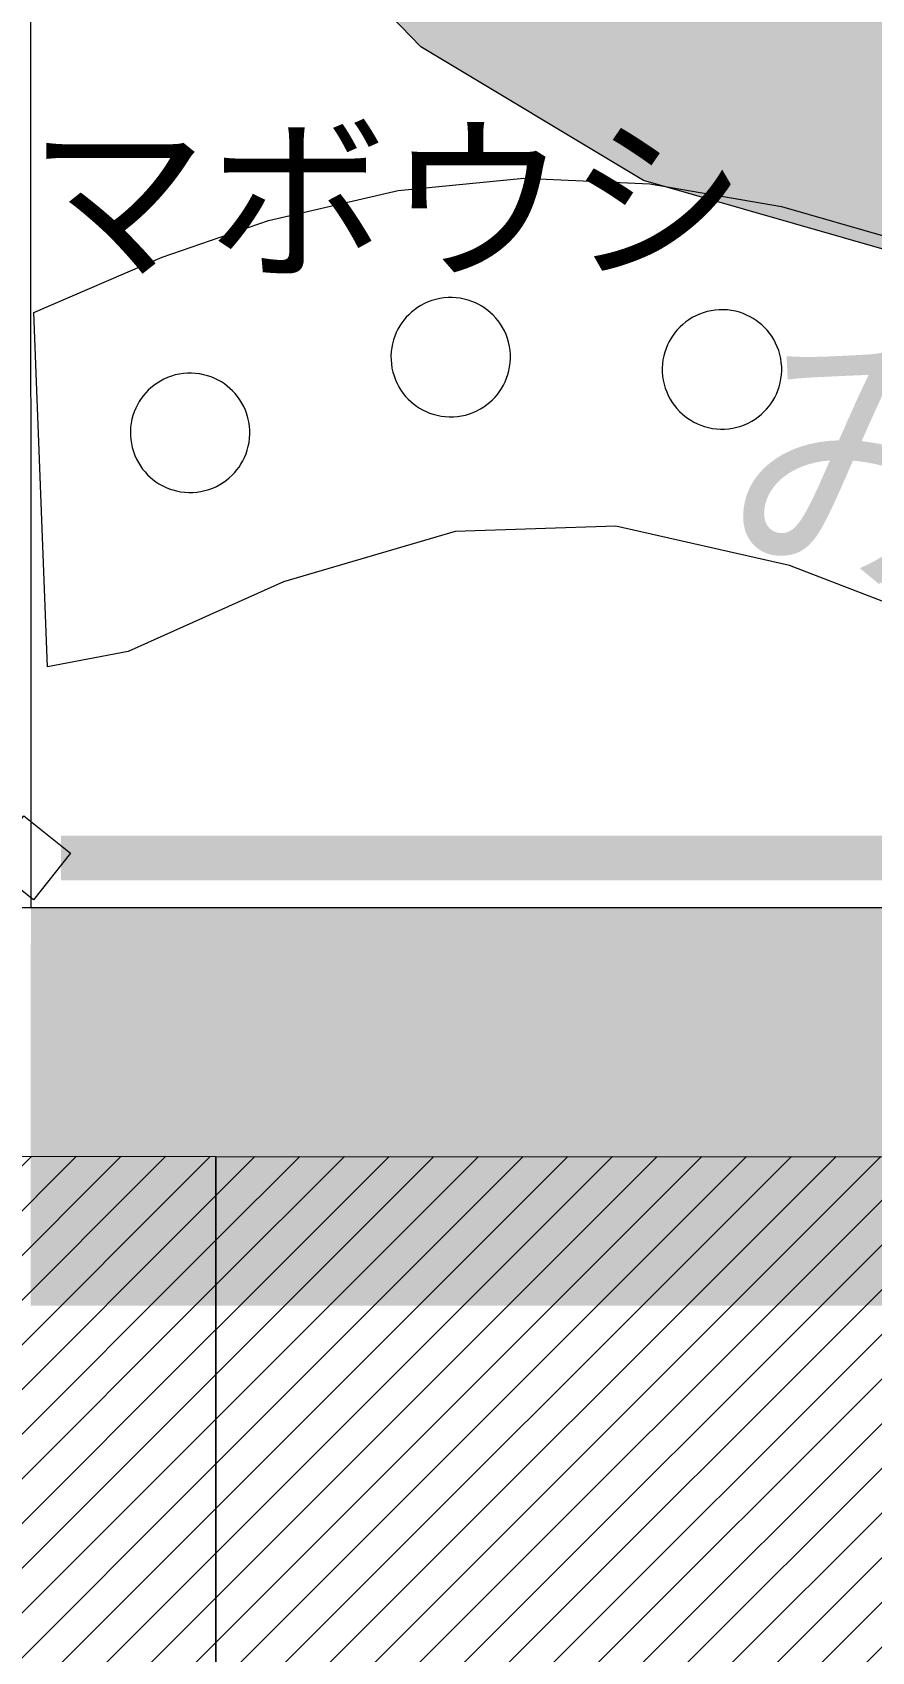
# Model space of a CAD drawing. Header units: millimetres. Extents: x -146962 to 322503, y -183624 to 284367.
# Drawn here: x 67606 to 69292, y 27904 to 31159 of the extents above; entities that cross this region are included whole.
import ezdxf

# ---------------------------------------------------------------- set-up
doc = ezdxf.new("R2010")
doc.units = ezdxf.units.MM
doc.layers.add('30_敷地・外構', color=8, linetype='Continuous', lineweight=9)
doc.layers.add('60_部屋名・面積', color=7, linetype='Continuous', lineweight=13)
doc.styles.add('JP', font='NotoSansCJKjp-Regular.otf')

msp = doc.modelspace()

# ---------------------------------------------------------------- hatches: boundary and pattern name
at = {"layer": '30_敷地・外構', "true_color": 0xcfe0b8}
msp.add_hatch(color=8, dxfattribs=at).paths.add_polyline_path([(68898.5, 34556.3), (69405.1, 34682.6), (69927.2, 34673.5), (70429, 34529.6), (70876.6, 34260.7), (71239.3, 33885.1), (71492.4, 33428.5), (71618.7, 32921.9), (71609.6, 32399.8), (71465.7, 31898), (71196.8, 31450.4), (70821.2, 31087.8), (70364.5, 30834.6), (69857.9, 30708.3), (69335.9, 30717.4), (68834, 30861.3), (68386.5, 31130.2), (68023.8, 31505.8), (67770.7, 31962.5), (67644.4, 32469.1), (67653.5, 32991.1), (67797.4, 33493), (68066.3, 33940.5), (68441.9, 34303.2)])
at = {"layer": '30_敷地・外構', "true_color": 0x8a6a4a}
for points in [[(67663.7, 29484.5), (67663.7, 29492), (67663.7, 29507), (67663.7, 29514.5), (67663.7, 29522), (67663.7, 29529.5), (67663.7, 29537), (67663.7, 29544.5), (67789.4, 29544.5), (67915.1, 29544.5), (68040.8, 29544.5), (68166.4, 29544.4), (68292.1, 29544.4), (68417.8, 29544.4), (68543.5, 29544.4), (68669.2, 29544.4), (68794.8, 29544.4), (68920.5, 29544.4), (69046.2, 29544.4), (69171.9, 29544.4), (69171.9, 29536.9), (69171.9, 29529.4), (69171.9, 29521.9), (69171.9, 29514.4), (69171.9, 29506.9), (69171.9, 29499.4), (69171.9, 29491.9), (69171.9, 29484.4), (69171.9, 29469.4), (69171.9, 29454.4), (69046.2, 29454.4), (68920.5, 29454.4), (68669.2, 29454.4), (68417.8, 29454.4), (68292.1, 29454.4), (68166.4, 29454.4), (68040.8, 29454.5), (67915.1, 29454.5), (67789.4, 29454.5), (67663.7, 29454.5), (67663.7, 29469.5)], [(67663.7, 29499.5), (67663.7, 29529.5), (67663.7, 29537), (67663.7, 29544.5), (68866.5, 29544.4), (70069.3, 29544.3), (71272.1, 29544.3), (72474.9, 29544.2), (73677.7, 29544.1), (74880.5, 29544), (76083.3, 29544), (77286.1, 29543.9), (78488.9, 29543.8), (79691.7, 29543.7), (80894.5, 29543.7), (82097.3, 29543.6), (82097.3, 29536.1), (82097.3, 29528.6), (82097.3, 29513.6), (82097.3, 29498.6), (82097.3, 29491.1), (82097.3, 29483.6), (82097.3, 29476.1), (82097.3, 29468.6), (82097.3, 29453.6), (80894.5, 29453.7), (79691.7, 29453.7), (78488.9, 29453.8), (77286.1, 29453.9), (76083.3, 29454), (74880.5, 29454), (73677.7, 29454.1), (72474.9, 29454.2), (71272.1, 29454.3), (70069.3, 29454.3), (68866.5, 29454.4), (67663.7, 29454.5), (67663.7, 29462), (67663.7, 29469.5), (67663.7, 29477), (67663.7, 29492)], [(67771.9, 29537), (67776.9, 29537), (67781.9, 29537), (67784.4, 29537), (67786.9, 29537), (67789.4, 29537), (67791.9, 29537), (67791.9, 29530.7), (67791.9, 29524.5), (67791.9, 29499.5), (67791.9, 29493.2), (67791.9, 29487), (67791.9, 29480.7), (67791.9, 29474.5), (67791.9, 29468.2), (67791.9, 29462), (67789.4, 29462), (67786.9, 29462), (67784.4, 29462), (67781.9, 29462), (67779.4, 29462), (67776.9, 29462), (67774.4, 29462), (67771.9, 29462), (67769.4, 29462), (67764.4, 29462), (67761.9, 29462), (67761.9, 29474.5), (67761.9, 29480.7), (67761.9, 29487), (67761.9, 29493.2), (67761.9, 29499.5), (67761.9, 29505.7), (67761.9, 29518.2), (67761.9, 29524.5), (67761.9, 29537), (67764.4, 29537), (67766.9, 29537)], [(67897.6, 29537), (67900.1, 29537), (67905.1, 29537), (67907.6, 29537), (67910.1, 29537), (67912.6, 29537), (67917.6, 29537), (67920.1, 29537), (67920.1, 29462), (67917.6, 29462), (67915.1, 29462), (67912.6, 29462), (67910.1, 29462), (67907.6, 29462), (67905.1, 29462), (67902.6, 29462), (67900.1, 29462), (67897.6, 29462), (67895.1, 29462), (67892.6, 29462), (67890.1, 29462), (67890.1, 29468.2), (67890.1, 29474.5), (67890.1, 29480.7), (67890.1, 29487), (67890.1, 29493.2), (67890.1, 29499.5), (67890.1, 29505.7), (67890.1, 29512), (67890.1, 29524.5), (67890.1, 29537), (67892.6, 29537), (67895.1, 29537)], [(68025.8, 29537), (68028.3, 29537), (68033.3, 29537), (68035.8, 29537), (68038.3, 29537), (68040.8, 29537), (68045.8, 29537), (68048.3, 29537), (68048.3, 29530.7), (68048.3, 29524.5), (68048.3, 29518.2), (68048.3, 29512), (68048.3, 29505.7), (68048.3, 29499.5), (68048.3, 29493.2), (68048.3, 29487), (68048.3, 29474.5), (68048.3, 29468.2), (68048.3, 29462), (68045.8, 29462), (68043.3, 29462), (68040.8, 29462), (68038.3, 29462), (68035.8, 29462), (68033.3, 29462), (68030.8, 29462), (68028.3, 29462), (68025.8, 29462), (68020.8, 29462), (68018.3, 29462), (68018.3, 29468.2), (68018.3, 29474.5), (68018.3, 29480.7), (68018.3, 29487), (68018.3, 29493.2), (68018.3, 29499.5), (68018.3, 29505.7), (68018.3, 29518.2), (68018.3, 29524.5), (68018.3, 29537), (68020.8, 29537)], [(68151.4, 29536.9), (68153.9, 29536.9), (68156.4, 29536.9), (68158.9, 29536.9), (68161.4, 29536.9), (68163.9, 29536.9), (68168.9, 29536.9), (68173.9, 29536.9), (68176.4, 29536.9), (68176.4, 29524.4), (68176.4, 29518.2), (68176.4, 29499.4), (68176.4, 29493.2), (68176.4, 29474.4), (68176.4, 29461.9), (68173.9, 29461.9), (68171.4, 29461.9), (68168.9, 29461.9), (68166.4, 29461.9), (68163.9, 29461.9), (68161.4, 29461.9), (68156.4, 29461.9), (68153.9, 29461.9), (68151.4, 29461.9), (68148.9, 29461.9), (68146.4, 29461.9), (68146.4, 29468.2), (68146.4, 29474.4), (68146.4, 29499.4), (68146.4, 29505.7), (68146.4, 29518.2), (68146.4, 29524.4), (68146.4, 29536.9), (68148.9, 29536.9)], [(68282.1, 29536.9), (68284.6, 29536.9), (68287.1, 29536.9), (68289.6, 29536.9), (68292.1, 29536.9), (68294.6, 29536.9), (68297.1, 29536.9), (68302.1, 29536.9), (68304.6, 29536.9), (68304.6, 29530.7), (68304.6, 29524.4), (68304.6, 29518.2), (68304.6, 29511.9), (68304.6, 29505.7), (68304.6, 29499.4), (68304.6, 29493.2), (68304.6, 29486.9), (68304.6, 29480.7), (68304.6, 29474.4), (68304.6, 29468.2), (68304.6, 29461.9), (68302.1, 29461.9), (68299.6, 29461.9), (68294.6, 29461.9), (68292.1, 29461.9), (68289.6, 29461.9), (68287.1, 29461.9), (68284.6, 29461.9), (68282.1, 29461.9), (68277.1, 29461.9), (68274.6, 29461.9), (68274.6, 29480.7), (68274.6, 29486.9), (68274.6, 29493.2), (68274.6, 29499.4), (68274.6, 29536.9), (68277.1, 29536.9), (68279.6, 29536.9)], [(68410.3, 29536.9), (68412.8, 29536.9), (68417.8, 29536.9), (68420.3, 29536.9), (68425.3, 29536.9), (68427.8, 29536.9), (68430.3, 29536.9), (68432.8, 29536.9), (68432.8, 29530.7), (68432.8, 29524.4), (68432.8, 29518.2), (68432.8, 29493.2), (68432.8, 29486.9), (68432.8, 29474.4), (68432.8, 29468.2), (68432.8, 29461.9), (68430.3, 29461.9), (68425.3, 29461.9), (68422.8, 29461.9), (68417.8, 29461.9), (68412.8, 29461.9), (68410.3, 29461.9), (68407.8, 29461.9), (68405.3, 29461.9), (68402.8, 29461.9), (68402.8, 29474.4), (68402.8, 29480.7), (68402.8, 29505.7), (68402.8, 29511.9), (68402.8, 29524.4), (68402.8, 29530.7), (68402.8, 29536.9), (68405.3, 29536.9), (68407.8, 29536.9)], [(68538.5, 29536.9), (68541, 29536.9), (68546, 29536.9), (68548.5, 29536.9), (68551, 29536.9), (68553.5, 29536.9), (68558.5, 29536.9), (68561, 29536.9), (68561, 29530.7), (68561, 29524.4), (68561, 29518.2), (68561, 29511.9), (68561, 29505.7), (68561, 29499.4), (68561, 29493.2), (68561, 29486.9), (68561, 29474.4), (68561, 29468.2), (68561, 29461.9), (68558.5, 29461.9), (68556, 29461.9), (68553.5, 29461.9), (68551, 29461.9), (68548.5, 29461.9), (68546, 29461.9), (68543.5, 29461.9), (68541, 29461.9), (68538.5, 29461.9), (68533.5, 29461.9), (68531, 29461.9), (68531, 29474.4), (68531, 29480.7), (68531, 29486.9), (68531, 29493.2), (68531, 29499.4), (68531, 29505.7), (68531, 29511.9), (68531, 29524.4), (68531, 29530.7), (68531, 29536.9), (68533.5, 29536.9), (68536, 29536.9)], [(68666.7, 29536.9), (68669.2, 29536.9), (68671.7, 29536.9), (68674.2, 29536.9), (68679.2, 29536.9), (68681.7, 29536.9), (68684.2, 29536.9), (68686.7, 29536.9), (68689.2, 29536.9), (68689.2, 29530.7), (68689.2, 29518.2), (68689.2, 29511.9), (68689.2, 29505.7), (68689.2, 29499.4), (68689.2, 29493.2), (68689.2, 29480.7), (68689.2, 29474.4), (68689.2, 29468.2), (68689.2, 29461.9), (68686.7, 29461.9), (68681.7, 29461.9), (68679.2, 29461.9), (68674.2, 29461.9), (68669.2, 29461.9), (68664.2, 29461.9), (68661.7, 29461.9), (68659.2, 29461.9), (68659.2, 29505.7), (68659.2, 29511.9), (68659.2, 29518.2), (68659.2, 29524.4), (68659.2, 29536.9), (68661.7, 29536.9), (68664.2, 29536.9)], [(68792.3, 29536.9), (68794.8, 29536.9), (68797.3, 29536.9), (68802.3, 29536.9), (68807.3, 29536.9), (68809.8, 29536.9), (68814.8, 29536.9), (68817.3, 29536.9), (68817.3, 29530.7), (68817.3, 29524.4), (68817.3, 29511.9), (68817.3, 29505.7), (68817.3, 29499.4), (68817.3, 29493.2), (68817.3, 29486.9), (68817.3, 29474.4), (68817.3, 29461.9), (68814.8, 29461.9), (68807.3, 29461.9), (68804.8, 29461.9), (68802.3, 29461.9), (68797.3, 29461.9), (68794.8, 29461.9), (68792.3, 29461.9), (68789.8, 29461.9), (68787.3, 29461.9), (68787.3, 29474.4), (68787.3, 29480.7), (68787.3, 29486.9), (68787.3, 29493.2), (68787.3, 29499.4), (68787.3, 29505.7), (68787.3, 29511.9), (68787.3, 29518.2), (68787.3, 29524.4), (68787.3, 29530.7), (68787.3, 29536.9), (68789.8, 29536.9)], [(68920.5, 29536.9), (68923, 29536.9), (68925.5, 29536.9), (68928, 29536.9), (68930.5, 29536.9), (68933, 29536.9), (68935.5, 29536.9), (68938, 29536.9), (68940.5, 29536.9), (68943, 29536.9), (68945.5, 29536.9), (68945.5, 29530.6), (68945.5, 29524.4), (68945.5, 29518.1), (68945.5, 29511.9), (68945.5, 29505.6), (68945.5, 29499.4), (68945.5, 29493.1), (68945.5, 29474.4), (68945.5, 29461.9), (68943, 29461.9), (68940.5, 29461.9), (68938, 29461.9), (68935.5, 29461.9), (68933, 29461.9), (68930.5, 29461.9), (68928, 29461.9), (68925.5, 29461.9), (68923, 29461.9), (68920.5, 29461.9), (68918, 29461.9), (68915.5, 29461.9), (68915.5, 29493.2), (68915.5, 29499.4), (68915.5, 29505.7), (68915.5, 29511.9), (68915.5, 29524.4), (68915.5, 29530.7), (68915.5, 29536.9), (68918, 29536.9)], [(69051.2, 29536.9), (69053.7, 29536.9), (69056.2, 29536.9), (69058.7, 29536.9), (69061.2, 29536.9), (69063.7, 29536.9), (69066.2, 29536.9), (69068.7, 29536.9), (69071.2, 29536.9), (69073.7, 29536.9), (69073.7, 29518.1), (69073.7, 29511.9), (69073.7, 29505.6), (69073.7, 29499.4), (69073.7, 29493.1), (69073.7, 29486.9), (69073.7, 29480.6), (69073.7, 29461.9), (69071.2, 29461.9), (69068.7, 29461.9), (69066.2, 29461.9), (69063.7, 29461.9), (69061.2, 29461.9), (69058.7, 29461.9), (69053.7, 29461.9), (69051.2, 29461.9), (69048.7, 29461.9), (69046.2, 29461.9), (69043.7, 29461.9), (69043.7, 29468.1), (69043.7, 29474.4), (69043.7, 29486.9), (69043.7, 29493.1), (69043.7, 29499.4), (69043.7, 29505.6), (69043.7, 29511.9), (69043.7, 29524.4), (69043.7, 29530.6), (69043.7, 29536.9), (69046.2, 29536.9)], [(69171.9, 29536.9), (69171.9, 29544.4), (69179.4, 29544.4), (69186.9, 29544.4), (69201.9, 29544.4), (69209.4, 29544.4), (69224.4, 29544.4), (69231.9, 29544.4), (69239.4, 29544.4), (69246.9, 29544.4), (69261.9, 29544.4), (69261.9, 29529.4), (69261.9, 29521.9), (69261.9, 29476.9), (69261.9, 29469.4), (69261.9, 29454.4), (69254.4, 29454.4), (69246.9, 29454.4), (69239.4, 29454.4), (69231.9, 29454.4), (69224.4, 29454.4), (69209.4, 29454.4), (69201.9, 29454.4), (69186.9, 29454.4), (69179.4, 29454.4), (69171.9, 29454.4), (69171.9, 29461.9), (69171.9, 29469.4), (69171.9, 29476.9), (69171.9, 29484.4), (69171.9, 29491.9), (69171.9, 29499.4), (69171.9, 29506.9), (69171.9, 29529.4)], [(69181.9, 29528.6), (69181.9, 29534.4), (69187.7, 29534.4), (69193.6, 29534.4), (69205.2, 29534.4), (69211.1, 29534.4), (69222.7, 29534.4), (69228.6, 29534.4), (69240.2, 29534.4), (69246.1, 29534.4), (69251.9, 29534.4), (69251.9, 29528.5), (69251.9, 29522.7), (69251.9, 29516.9), (69251.9, 29505.2), (69251.9, 29499.4), (69251.9, 29493.5), (69251.9, 29481.9), (69251.9, 29476), (69251.9, 29464.4), (69246.1, 29464.4), (69240.2, 29464.4), (69228.6, 29464.4), (69222.7, 29464.4), (69211.1, 29464.4), (69205.2, 29464.4), (69199.4, 29464.4), (69193.6, 29464.4), (69187.7, 29464.4), (69181.9, 29464.4), (69181.9, 29470.2), (69181.9, 29476.1), (69181.9, 29481.9), (69181.9, 29493.6), (69181.9, 29499.4), (69181.9, 29505.2), (69181.9, 29516.9), (69181.9, 29522.7)], [(69261.9, 29491.9), (69261.9, 29499.4), (69261.9, 29521.9), (69261.9, 29529.4), (69261.9, 29536.9), (69261.9, 29544.4), (69389.2, 29544.4), (69516.6, 29544.4), (69643.9, 29544.4), (69771.3, 29544.3), (69898.6, 29544.3), (70026, 29544.3), (70153.3, 29544.3), (70280.7, 29544.3), (70790.1, 29544.3), (70790.1, 29536.8), (70790.1, 29529.3), (70790.1, 29521.8), (70790.1, 29514.3), (70790.1, 29506.8), (70790.1, 29499.3), (70790.1, 29491.8), (70790.1, 29484.3), (70790.1, 29476.8), (70790.1, 29469.3), (70790.1, 29454.3), (70662.7, 29454.3), (70535.4, 29454.3), (70408, 29454.3), (70280.7, 29454.3), (70153.3, 29454.3), (70026, 29454.3), (69771.3, 29454.3), (69643.9, 29454.4), (69516.6, 29454.4), (69389.2, 29454.4), (69261.9, 29454.4), (69261.9, 29461.9), (69261.9, 29469.4), (69261.9, 29476.9)]]:
    msp.add_hatch(color=8, dxfattribs=at).paths.add_polyline_path(points)
at = {"layer": '30_敷地・外構', "true_color": 0xdccfb6}
msp.add_hatch(color=8, dxfattribs=at).paths.add_polyline_path([(118594.5, 29396.3), (118594.4, 28596.3), (67603, 28599.5), (67603.1, 29399.5)])
at = {"layer": '30_敷地・外構', "true_color": 0xb9cf98}
for points in [[(68982.7, 29310.7), (68982.1, 29335), (69069.6, 29367.4), (69106.6, 29330.2), (69108.6, 29330.4), (69090.5, 29274.6), (69025.8, 29228.4)], [(69009.3, 29342.4), (69057.6, 29289.8), (69032.4, 29253.4), (68992.6, 29228.4), (68979.5, 29224.2)], [(68912.6, 29251.7), (69040.5, 29191.8), (68996.7, 29134.1), (68998, 29124.1), (68968.5, 29119.6), (68935.8, 29138.8), (68929.2, 29134.8)], [(69106.4, 28861.8), (69115.1, 28847.5), (69096.7, 28700.6), (68963.6, 28745.7), (68936.3, 28742.3)]]:
    msp.add_hatch(color=8, dxfattribs=at).paths.add_polyline_path(points)
at = {"layer": '30_敷地・外構', "true_color": 0xbdb6aa}
h = msp.add_hatch(dxfattribs=at)
h.set_pattern_fill('ANSI31', scale=20)
h.paths.add_polyline_path([(67974.7, 27219.5), (61600.1, 27219.9), (61600.2, 28599.9), (61600.2, 28899.9), (67974.8, 28899.5), (67974.8, 28599.5)])
h = msp.add_hatch(dxfattribs=at)
h.set_pattern_fill('ANSI31', scale=20)
h.paths.add_polyline_path([(74349.4, 27219.1), (67974.7, 27219.5), (67974.8, 28899.5), (74349.5, 28899.1), (74349.5, 28599.1)])

# ---------------------------------------------------------------- linework, layer by layer
at = {"layer": '30_敷地・外構'}
for points in [[(118597.6, 85398.9), (118594.5, 29396.3), (55603.1, 29400.2), (55602.4, 41399.1), (85596.4, 85403.7), (118597.6, 85398.9)], [(83754.6, 32064.4), (82100.1, 29398.6), (64209.2, 29399.8), (67603.5, 29399.7), (67603.3, 31451.8)], [(71196.8, 31450.4), (70821.2, 31087.8), (70364.5, 30834.6), (69857.9, 30708.3), (69335.9, 30717.4), (68834, 30861.3), (68386.5, 31130.2), (68023.8, 31505.8)], [(67609.4, 30596.4), (67866.9, 30707.4), (68080.4, 30781.3), (68341.3, 30841.4), (68593.2, 30865.9), (68846.5, 30855), (69111.3, 30808.9), (69329.9, 30746.4), (69594.8, 30649.1), (69776.3, 30574.4), (70168.4, 30418.6), (70521.9, 30328), (70844.4, 30325.7), (71184.3, 30412.7), (71567.6, 30575.8), (71802.4, 30682.6)], [(74063.9, 29836.9), (73854.6, 29920.9), (73522.2, 30062.1), (73146.7, 30194), (72815.8, 30240.9), (72490.5, 30198.4), (72129, 30068.7), (71809.7, 29923.9), (71588.4, 29826.6), (71382.4, 29748.5), (69976.2, 29759), (69780.9, 29830.4), (69525.9, 29934.1), (69127.4, 30087.5), (68778.3, 30166.7), (68455.7, 30156.1), (68111, 30054.4), (67798.9, 29914.6), (67636.7, 29883.9), (67609.4, 30596.4)], [(68540.5, 30431.5), (68544.8, 30437.3), (68548.8, 30443.4), (68552.5, 30449.9), (68555.9, 30456.7), (68558.9, 30463.9), (68561.4, 30471.4), (68563.5, 30479.1), (68565, 30487), (68566.1, 30495.1), (68566.6, 30503.3), (68566.5, 30511.6), (68565.8, 30519.8), (68564.6, 30528), (68562.8, 30536.1), (68560.5, 30544), (68557.7, 30551.6), (68554.4, 30559), (68550.6, 30566.1), (68546.5, 30572.8), (68542, 30579.1), (68537.1, 30585), (68532.1, 30590.5), (68526.8, 30595.5), (68521.3, 30600.2), (68515.6, 30604.4), (68509.4, 30608.5), (68503, 30612.2), (68496.1, 30615.5), (68488.9, 30618.5), (68481.5, 30621.1), (68473.8, 30623.1), (68465.8, 30624.7), (68457.7, 30625.7), (68449.5, 30626.2), (68441.3, 30626.1), (68433, 30625.5), (68424.8, 30624.2), (68416.8, 30622.5), (68408.9, 30620.2), (68401.2, 30617.3), (68393.8, 30614), (68386.8, 30610.3), (68380.1, 30606.1), (68373.7, 30601.6), (68367.8, 30596.8), (68362.4, 30591.7), (68357.3, 30586.4), (68352.7, 30580.9), (68348.4, 30575.2), (68344.4, 30569.1), (68340.7, 30562.6), (68337.3, 30555.8), (68334.3, 30548.6), (68331.8, 30541.1), (68329.7, 30533.4), (68328.1, 30525.5), (68327.1, 30517.4), (68326.6, 30509.2), (68326.7, 30500.9), (68327.4, 30492.7), (68328.6, 30484.5), (68330.4, 30476.4), (68332.7, 30468.5), (68335.5, 30460.9), (68338.8, 30453.5), (68342.6, 30446.4), (68346.7, 30439.7), (68351.2, 30433.4), (68356, 30427.5), (68361.1, 30422), (68366.4, 30416.9), (68371.9, 30412.3), (68377.6, 30408), (68383.7, 30404), (68390.2, 30400.3), (68397.1, 30396.9), (68404.2, 30394), (68411.7, 30391.4), (68419.4, 30389.4), (68427.4, 30387.8), (68435.5, 30386.8), (68443.7, 30386.3), (68451.9, 30386.4), (68460.2, 30387), (68468.4, 30388.2), (68476.4, 30390), (68484.3, 30392.3), (68492, 30395.2), (68499.4, 30398.5), (68506.4, 30402.2), (68513.1, 30406.4), (68519.4, 30410.9), (68525.3, 30415.7), (68530.8, 30420.8), (68535.9, 30426.1), (68540.5, 30431.5)], [(69085.5, 30407), (69089.8, 30412.7), (69093.8, 30418.8), (69097.5, 30425.3), (69100.9, 30432.2), (69103.9, 30439.3), (69106.4, 30446.8), (69108.5, 30454.5), (69110, 30462.5), (69111.1, 30470.6), (69111.5, 30478.8), (69111.5, 30487), (69110.8, 30495.3), (69109.6, 30503.5), (69107.8, 30511.5), (69105.5, 30519.4), (69102.7, 30527.1), (69099.4, 30534.5), (69095.6, 30541.5), (69091.5, 30548.2), (69086.9, 30554.5), (69082.1, 30560.4), (69077, 30565.9), (69071.7, 30571), (69066.3, 30575.6), (69060.6, 30579.9), (69054.4, 30583.9), (69047.9, 30587.6), (69041.1, 30591), (69033.9, 30594), (69026.5, 30596.5), (69018.7, 30598.6), (69010.8, 30600.1), (69002.7, 30601.2), (68994.5, 30601.7), (68986.2, 30601.6), (68978, 30600.9), (68969.8, 30599.7), (68961.7, 30597.9), (68953.9, 30595.6), (68946.2, 30592.8), (68938.8, 30589.5), (68931.8, 30585.7), (68925.1, 30581.6), (68918.7, 30577), (68912.8, 30572.2), (68907.3, 30567.1), (68902.3, 30561.9), (68897.7, 30556.4), (68893.4, 30550.7), (68889.4, 30544.5), (68885.6, 30538.1), (68882.3, 30531.2), (68879.3, 30524), (68876.8, 30516.6), (68874.7, 30508.9), (68873.1, 30500.9), (68872.1, 30492.8), (68871.6, 30484.6), (68871.7, 30476.4), (68872.4, 30468.1), (68873.6, 30459.9), (68875.3, 30451.8), (68877.7, 30444), (68880.5, 30436.3), (68883.8, 30428.9), (68887.6, 30421.9), (68891.7, 30415.2), (68896.2, 30408.8), (68901, 30402.9), (68906.1, 30397.4), (68911.4, 30392.4), (68916.9, 30387.8), (68922.6, 30383.5), (68928.7, 30379.5), (68935.2, 30375.7), (68942.1, 30372.4), (68949.2, 30369.4), (68956.7, 30366.9), (68964.4, 30364.8), (68972.3, 30363.2), (68980.4, 30362.2), (68988.7, 30361.7), (68996.9, 30361.8), (69005.2, 30362.5), (69013.4, 30363.7), (69021.4, 30365.5), (69029.3, 30367.8), (69037, 30370.6), (69044.3, 30373.9), (69051.4, 30377.7), (69058.1, 30381.8), (69064.4, 30386.3), (69070.3, 30391.1), (69075.8, 30396.2), (69080.9, 30401.5), (69085.5, 30407)], [(68017, 30279.5), (68021.3, 30285.3), (68025.3, 30291.4), (68029, 30297.9), (68032.4, 30304.7), (68035.4, 30311.9), (68037.9, 30319.3), (68040, 30327.1), (68041.5, 30335), (68042.6, 30343.1), (68043, 30351.3), (68043, 30359.6), (68042.3, 30367.8), (68041.1, 30376), (68039.3, 30384.1), (68037, 30392), (68034.2, 30399.6), (68030.9, 30407), (68027.1, 30414), (68023, 30420.7), (68018.4, 30427.1), (68013.6, 30433), (68008.5, 30438.5), (68003.2, 30443.5), (67997.8, 30448.1), (67992.1, 30452.4), (67985.9, 30456.4), (67979.4, 30460.2), (67972.6, 30463.5), (67965.4, 30466.5), (67958, 30469), (67950.2, 30471.1), (67942.3, 30472.7), (67934.2, 30473.7), (67926, 30474.2), (67917.7, 30474.1), (67909.5, 30473.5), (67901.3, 30472.2), (67893.2, 30470.5), (67885.4, 30468.1), (67877.7, 30465.3), (67870.3, 30462), (67863.3, 30458.2), (67856.6, 30454.1), (67850.2, 30449.6), (67844.3, 30444.8), (67838.8, 30439.7), (67833.8, 30434.4), (67829.2, 30428.9), (67824.9, 30423.2), (67820.9, 30417.1), (67817.1, 30410.6), (67813.8, 30403.7), (67810.8, 30396.6), (67808.3, 30389.1), (67806.2, 30381.4), (67804.6, 30373.5), (67803.6, 30365.4), (67803.1, 30357.2), (67803.2, 30348.9), (67803.9, 30340.6), (67805.1, 30332.5), (67806.8, 30324.4), (67809.2, 30316.5), (67812, 30308.8), (67815.3, 30301.5), (67819.1, 30294.4), (67823.2, 30287.7), (67827.7, 30281.4), (67832.5, 30275.5), (67837.6, 30270), (67842.9, 30264.9), (67848.4, 30260.3), (67854.1, 30256), (67860.2, 30252), (67866.7, 30248.3), (67873.6, 30244.9), (67880.7, 30241.9), (67888.2, 30239.4), (67895.9, 30237.3), (67903.8, 30235.8), (67911.9, 30234.7), (67920.2, 30234.3), (67928.4, 30234.3), (67936.7, 30235), (67944.9, 30236.2), (67952.9, 30238), (67960.8, 30240.3), (67968.5, 30243.1), (67975.8, 30246.4), (67982.9, 30250.2), (67989.6, 30254.4), (67995.9, 30258.9), (68001.8, 30263.7), (68007.3, 30268.8), (68012.4, 30274.1), (68017, 30279.5)], [(67589.1, 29584), (67683, 29509.3), (67608.3, 29415.3), (67514.4, 29490), (67589.1, 29584)], [(67974.7, 27219.5), (61600.1, 27219.9), (61600.2, 28599.9), (61600.2, 28899.9), (67974.8, 28899.5), (67974.8, 28599.5), (67974.7, 27219.5)], [(74349.4, 27219.1), (67974.7, 27219.5), (67974.8, 28899.5), (74349.5, 28899.1), (74349.5, 28599.1), (74349.4, 27219.1)]]:
    msp.add_lwpolyline(points, dxfattribs=at)

# ---------------------------------------------------------------- texts
at = {"layer": '60_部屋名・面積', "attachment_point": 5, "style": 'JP'}
for s, insert, char_height in [('ヤマボウシ', (68138.4, 30814.2), 264.6), ('みなみのさんかく', (71302.4, 30278), 423.36)]:
    msp.add_mtext(s, dxfattribs=dict(at, insert=insert, char_height=char_height))

doc.saveas('drawing.dxf')
